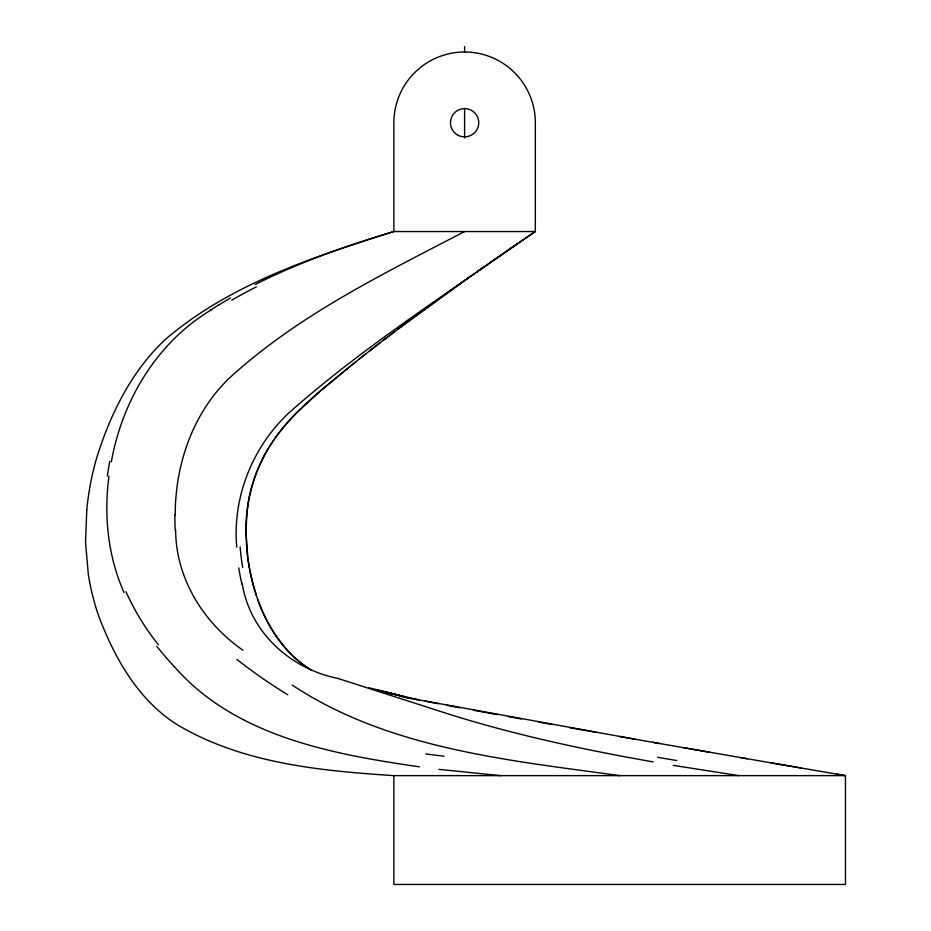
<?xml version="1.0" encoding="UTF-8"?>
<svg xmlns="http://www.w3.org/2000/svg" width="931" height="931" viewBox="0 0 931 931"><rect width="100%" height="100%" fill="white"/><g stroke="black" fill="none" stroke-linecap="round" stroke-linejoin="round"><path stroke-width="1.4" d="M175.226 514.762C175.203 464.988 192.531 413.795 228.747 378.673C297.315 315.574 382.711 274.18 464.604 231.54M86.769 509.932L85.536 542.331L88.305 574.159A237.964 237.964 0 0 0 98.407 615.147C114.234 657.67 138.219 700.356 177.681 724.97C242.607 763.432 320.113 770.833 393.871 775.628L845.464 775.628L845.464 884.45L393.871 884.45L393.871 775.628M108.962 476.358C103.702 515.471 107.938 556.354 124.067 592.593M111.359 461.66C122.427 400.318 156.815 342.585 210.883 310.116M259.691 465.209L263.566 457.202M295.721 413.504L320.369 391.067M321.207 390.345L355.479 362.043M358.959 359.273L365.93 353.757M369.432 351.022L379.964 342.841M383.491 340.129L394.104 332.053M397.653 329.376L469.527 277.054M476.788 271.933L484.073 266.836M491.37 261.739L513.307 246.575M520.638 241.548C442.272 296.861 360.797 348.974 288.947 412.852C252.487 446.88 232.273 497.352 236.753 547.219M513.26 246.575L535.337 231.54L535.337 122.717A70.733 70.733 0 0 0 464.604 51.996A70.733 70.733 0 0 0 393.871 122.717L393.871 231.54C313.491 256.863 229.887 283.99 164.892 339.838C131.434 371.318 110.393 414.027 96.824 457.4A283.047 283.047 0 0 0 86.769 509.932M218.308 305.31L230.388 297.978M255.175 284.525C299.456 262.181 346.425 245.714 393.871 231.54L535.337 231.54C472.052 274.633 409.372 318.751 349.66 366.709C314.48 395.512 276.193 424.769 258.387 468.165A154.697 154.697 0 0 0 248.798 499.633C240.198 553.398 252.673 613.82 290.903 654.097A114.583 114.583 0 0 0 311.117 669.994M500.436 775.628L439.001 769.367M619.674 775.628C508.047 760.173 388.669 748.861 292.229 685.1M419.369 766.818C332.111 754.203 235.206 736.409 174.341 666.619M738.9 775.628L673.229 765.352M770.984 762.85L801.649 768.122M836.701 774.138L845.464 775.628L740.32 757.555M709.666 752.248L683.389 747.674M747.279 758.753L652.736 742.321M619.429 736.468L659.451 743.497M595.817 732.301L569.563 727.635M635.221 739.249L413.259 698.867L416.541 699.507M653.225 761.919C581.805 749.315 510.654 734.105 441.573 711.796L337.848 678.408C290.693 668.947 250.264 632.719 242.281 584.028M538.933 722.153L552.06 724.504M508.303 716.614L521.43 719M497.375 714.624L473.332 710.213M447.101 705.326L460.217 707.781M425.269 701.183L438.373 703.685M408.907 698.029L412.177 698.669M404.543 697.179L407.813 697.819M400.877 696.446L411.898 698.611M375.6 689.662L400.109 695.678L375.74 689.696M418.915 700.054L369.072 687.823M405.45 696.912L381.326 691.268L400.109 695.678M400.33 695.736L381.524 691.314L392.603 693.944M308.37 668.237C283.967 652.398 267.185 626.912 257.899 599.704M242.933 650.234C203.726 622.886 175.971 578.977 175.622 530.193M156.804 646.428L166.568 658.112A298.129 273.074 73.2 0 0 174.318 666.643M245.877 529.937L247.646 556.529A234.123 234.123 0 0 0 251.742 578.36M464.604 46.55L464.604 52.357M464.604 108.939L464.604 137.963M256.479 595.503A214.898 214.898 0 0 1 251.731 578.36M245.959 529.937A158.84 158.84 0 0 1 259.551 465.151M263.357 457.098A185.537 185.537 0 0 1 295.837 413.632M676.814 760.546A571.122 113.466 8.2 0 1 657.682 757.287M241.932 584.098A208.428 204.901 42.3 0 1 238.767 567.898M242.677 567.363A229.945 220.95 57 0 1 240.14 547.056M287.819 694.794A449.952 372.156 47.9 0 1 236.823 659.369M175.261 530.205A224.196 219.367 58.8 0 1 174.888 514.75M444.122 756.24A548.522 208.556 4.3 0 1 425.665 753.912M158.491 644.88A228.572 208.881 72.8 0 1 125.964 591.685M107.368 476.09A248.379 240.314 71.4 0 1 109.835 461.31M210.813 310.023A350.079 331.04 -20.4 0 1 218.238 305.205M231.714 300.201A464.546 447.252 -18 0 1 256.386 286.864M457.528 134.972A14.151 14.151 0 0 0 478.743 122.717A14.151 14.151 0 0 0 457.528 110.475A14.151 14.151 0 0 0 457.528 134.972"/></g></svg>
